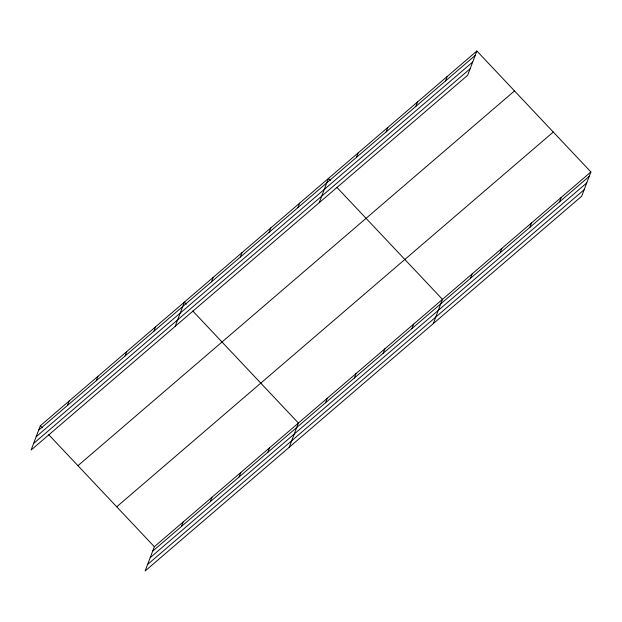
<?xml version="1.0" encoding="UTF-8"?>
<svg xmlns="http://www.w3.org/2000/svg" width="622" height="622" viewBox="0 0 622 622"><rect width="100%" height="100%" fill="white"/><g stroke="black" fill="none" stroke-linecap="round" stroke-linejoin="round"><path stroke-width="0.93" d="M476.88 51.004L40.321 425.775L31.1 450.048L467.658 75.278L476.88 51.004L590.9 171.952L581.679 196.225L145.12 570.996L154.342 546.722L590.9 171.952M67.448 405.482L69.135 401.034M96.254 380.75L97.949 376.302M125.069 356.009L126.756 351.57M153.883 331.277L155.57 326.83M175.163 326.371L184.384 302.098L186.328 304.166M211.511 281.805L213.198 277.365M240.325 257.073L242.012 252.625M269.132 232.34L270.827 227.893M297.946 207.608L299.633 203.161M181.469 526.437L183.156 521.99M319.226 202.702L328.447 178.421L330.399 180.489M210.283 501.697L211.97 497.25M356.445 157.382L358.132 152.942M239.089 476.965L240.784 472.518M386.13 131.903L387.817 127.456M267.903 452.233L269.59 447.786M415.815 106.416L417.51 101.969M289.183 447.327L298.404 423.046L192.82 311.047M445.507 80.93L447.195 76.49M325.531 402.761L327.219 398.313M354.346 378.028L356.033 373.581M383.16 353.288L384.847 348.849M411.966 328.556L413.661 324.109M433.246 323.65L442.467 299.376L336.883 187.37M470.465 278.337L472.16 273.89M500.15 252.851L501.845 248.403M529.843 227.364L531.53 222.925M559.528 201.886L561.215 197.438M38.634 430.214L475.192 55.451M36.146 436.761L472.704 61.99M33.588 443.502L470.146 68.731M77.944 465.684L514.503 90.913M116.718 506.806L553.277 132.043M152.654 551.17L589.213 176.399M150.166 557.709L586.725 182.946M147.608 564.457L584.167 189.687M40.321 425.775L42.265 427.835M48.757 434.716L154.342 546.722"/></g></svg>
